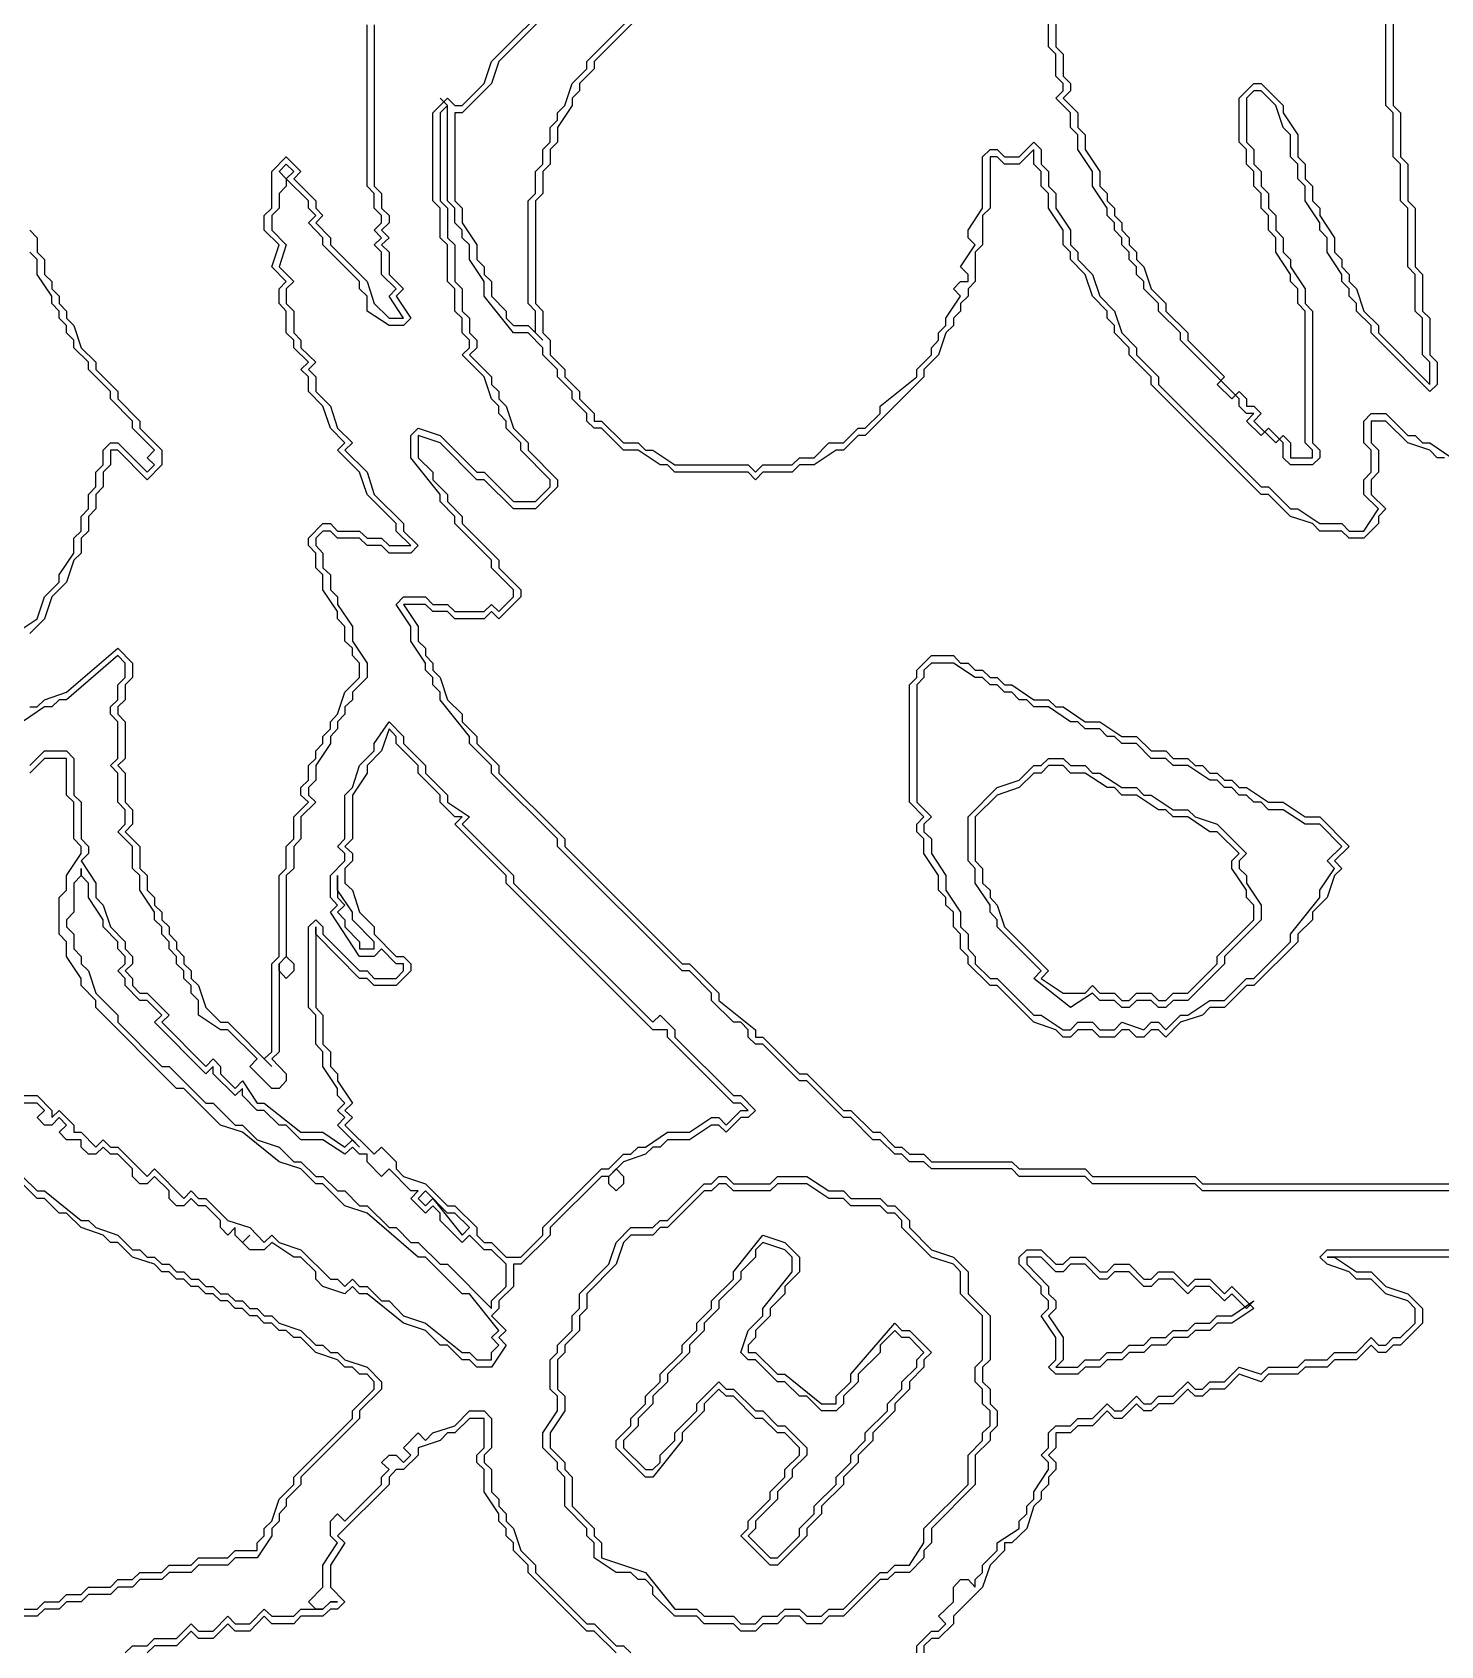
# Model space of a CAD drawing. Header units: millimetres. Extents: x 2 to 58.7, y 4.1 to 84.
# Drawn here: x 21.17 to 32.81, y 43.21 to 56.55 of the extents above; entities that cross this region are included whole.
import ezdxf

# ---------------------------------------------------------------- set-up
doc = ezdxf.new("R2010")
doc.units = ezdxf.units.MM
for name, color, linetype in [('FILL_BLUE', 7, 'Continuous'), ('FILL_HAIR', 7, 'Continuous'), ('FILL_SKIN', 7, 'Continuous'), ('FILL_WHITE', 7, 'Continuous'), ('RAISED_METAL_DETAILS', 7, 'Continuous')]:
    doc.layers.add(name, color=color, linetype=linetype)

msp = doc.modelspace()

# ---------------------------------------------------------------- linework, layer by layer
at = {"layer": 'FILL_BLUE'}
msp.add_lwpolyline([(24.119, 50.788), (24.058, 50.606), (23.937, 50.485), (23.937, 50.424), (23.816, 50.242), (23.816, 49.879), (23.755, 49.818), (23.816, 49.758), (23.816, 49.697), (23.755, 49.636), (23.755, 49.515), (23.816, 49.455), (23.876, 49.273), (23.997, 49.152), (23.997, 49.091), (24.179, 48.909), (24.24, 48.909), (24.3, 48.848), (24.3, 48.788), (24.179, 48.667), (23.997, 48.667), (23.937, 48.727), (23.876, 48.727), (23.513, 49.091), (23.513, 49.152), (23.513, 48.485), (23.573, 48.424), (23.573, 48.182), (23.634, 48.121), (23.634, 48), (23.694, 47.939), (23.694, 47.879), (23.816, 47.697), (23.755, 47.636), (23.816, 47.576), (23.755, 47.515), (23.997, 47.273), (24.058, 47.333), (24.179, 47.212), (24.179, 47.152), (24.24, 47.091), (24.421, 47.03), (24.603, 46.848), (24.664, 46.848), (24.846, 46.667), (24.846, 46.606), (24.906, 46.545), (24.967, 46.545), (25.088, 46.424), (25.209, 46.424), (25.391, 46.606), (25.391, 46.667), (25.876, 47.152), (25.936, 47.152), (26.058, 47.273), (26.118, 47.273), (26.179, 47.333), (26.239, 47.333), (26.421, 47.455), (26.603, 47.455), (26.785, 47.576), (26.845, 47.576), (26.906, 47.515), (27.027, 47.636), (27.088, 47.636), (27.027, 47.697), (26.967, 47.697), (26.421, 48.242), (26.421, 48.303), (26.3, 48.303), (25.088, 49.515), (25.088, 49.576), (24.664, 50), (24.724, 50.061), (24.664, 50.061), (24.543, 50.182), (24.543, 50.242), (24.361, 50.424), (24.361, 50.485), (24.179, 50.667), (24.179, 50.727)], close=True, dxfattribs=at)
for points in [[(21.089, 47.758), (21.21, 47.758), (21.331, 47.636), (21.331, 47.576), (21.392, 47.636), (21.513, 47.515), (21.513, 47.455), (21.573, 47.455), (21.695, 47.333), (21.755, 47.394), (21.816, 47.333), (21.876, 47.333), (22.119, 47.091), (22.179, 47.152), (22.422, 46.909), (22.482, 46.97), (22.543, 46.909), (22.604, 46.909), (22.785, 46.727), (22.967, 46.667), (23.088, 46.545), (23.149, 46.606), (23.21, 46.545), (23.391, 46.485), (23.634, 46.242), (23.694, 46.242), (23.755, 46.182), (23.816, 46.242), (23.876, 46.182), (23.937, 46.182), (24.058, 46.061), (24.119, 46.061), (24.24, 45.939), (24.421, 45.879), (24.724, 45.636), (24.785, 45.636), (24.846, 45.576), (24.967, 45.576), (24.967, 45.636), (25.027, 45.697), (24.967, 45.758), (25.027, 45.818), (24.785, 46.121), (24.724, 46.121), (24.421, 46.424), (24.361, 46.424), (23.937, 46.788), (23.755, 46.848), (23.573, 47.03), (23.513, 47.03), (23.391, 47.152), (23.21, 47.212), (22.907, 47.455), (22.725, 47.515), (22.422, 47.818), (22.361, 47.818), (21.695, 48.485), (21.695, 48.545), (21.573, 48.667), (21.573, 48.727), (21.452, 48.909), (21.452, 49.03), (21.392, 49.091), (21.392, 49.394), (21.452, 49.455), (21.452, 49.576), (21.573, 49.758), (21.573, 49.818), (21.513, 49.879), (21.513, 50.182), (21.452, 50.242), (21.452, 50.545), (21.27, 50.545), (21.149, 50.424)], [(33.148, 46.424), (31.875, 46.424), (31.936, 46.424), (32.117, 46.303), (32.239, 46.303), (32.36, 46.182), (32.542, 46.121), (32.663, 46), (32.663, 45.879), (32.481, 45.697), (32.42, 45.697), (32.36, 45.636), (32.299, 45.636), (32.239, 45.697), (32.117, 45.576), (31.936, 45.576), (31.875, 45.515), (31.693, 45.515), (31.633, 45.455), (31.39, 45.455), (31.33, 45.394), (31.148, 45.455), (31.027, 45.333), (30.906, 45.333), (30.845, 45.273), (30.784, 45.273), (30.724, 45.333), (30.603, 45.212), (30.481, 45.212), (30.421, 45.152), (30.36, 45.152), (30.3, 45.212), (30.178, 45.091), (30.118, 45.091), (30.057, 45.152), (29.936, 45.03), (29.815, 45.03), (29.754, 44.97), (29.633, 44.97), (29.633, 44.848), (29.572, 44.788), (29.633, 44.727), (29.633, 44.667), (29.572, 44.606), (29.572, 44.545), (29.512, 44.485), (29.512, 44.424), (29.451, 44.364), (29.391, 44.182), (29.269, 44.061), (29.209, 44.061), (29.209, 44), (29.088, 43.879), (29.027, 43.697), (28.785, 43.455), (28.785, 43.394), (28.663, 43.273), (28.603, 43.273), (28.542, 43.212), (28.542, 43.152)], [(25.997, 43.152), (25.815, 43.333), (25.755, 43.333), (25.27, 43.818), (25.27, 43.879), (25.149, 44), (25.149, 44.061), (25.088, 44.121), (25.088, 44.182), (25.027, 44.242), (25.027, 44.303), (24.906, 44.485), (24.906, 44.667), (24.846, 44.727), (24.846, 44.788), (24.906, 44.848), (24.906, 45.091), (24.785, 45.091), (24.664, 44.97), (24.603, 44.97), (24.543, 44.909), (24.361, 44.848), (24.361, 44.788), (24.24, 44.667), (24.179, 44.667), (24.119, 44.606), (24.119, 44.545), (23.694, 44.121), (23.755, 44.061), (23.634, 43.879), (23.634, 43.697), (23.755, 43.576), (23.694, 43.515), (23.634, 43.515), (23.573, 43.455), (23.391, 43.455), (23.331, 43.394), (23.149, 43.394), (23.088, 43.455), (22.967, 43.333), (22.846, 43.333), (22.785, 43.394), (22.664, 43.273), (22.543, 43.273), (22.482, 43.333), (22.361, 43.212), (22.179, 43.212), (22.119, 43.152)]]:
    msp.add_lwpolyline(points, dxfattribs=at)
at = {"layer": 'FILL_HAIR'}
for points in [[(29.633, 56.909), (29.633, 56.424), (29.694, 56.364), (29.694, 56.182), (29.754, 56.121), (29.754, 56.061), (29.694, 56), (29.815, 55.879), (29.815, 55.758), (29.875, 55.697), (29.875, 55.576), (29.997, 55.394), (29.997, 55.273), (30.057, 55.212), (30.057, 55.152), (30.118, 55.091), (30.118, 55.03), (30.178, 54.97), (30.178, 54.909), (30.239, 54.848), (30.239, 54.788), (30.3, 54.727), (30.3, 54.667), (30.36, 54.606), (30.421, 54.424), (30.542, 54.303), (30.542, 54.242), (30.724, 54.061), (30.724, 54), (31.027, 53.697), (30.966, 53.636), (31.087, 53.515), (31.148, 53.576), (31.209, 53.515), (31.209, 53.455), (31.269, 53.455), (31.33, 53.394), (31.269, 53.333), (31.451, 53.152), (31.511, 53.212), (31.572, 53.152), (31.572, 53.03), (31.754, 53.03), (31.754, 53.091), (31.693, 53.152), (31.693, 54.242), (31.633, 54.303), (31.633, 54.424), (31.572, 54.485), (31.572, 54.545), (31.451, 54.727), (31.451, 54.848), (31.39, 54.909), (31.39, 55.03), (31.33, 55.091), (31.33, 55.212), (31.269, 55.273), (31.269, 55.394), (31.209, 55.455), (31.209, 55.576), (31.148, 55.636), (31.148, 56), (31.269, 56.121), (31.33, 56.121), (31.511, 55.939), (31.511, 55.879), (31.633, 55.697), (31.633, 55.515), (31.693, 55.455), (31.693, 55.333), (31.754, 55.273), (31.754, 55.152), (31.814, 55.091), (31.814, 55.03), (31.936, 54.848), (31.936, 54.727), (31.996, 54.667), (31.996, 54.606), (32.057, 54.545), (32.057, 54.485), (32.117, 54.424), (32.178, 54.242), (32.299, 54.121), (32.299, 54.061), (32.723, 53.636), (32.723, 53.818), (32.663, 53.879), (32.663, 54.182), (32.602, 54.242), (32.602, 54.545), (32.542, 54.606), (32.542, 55.091), (32.481, 55.152), (32.481, 55.455), (32.42, 55.515), (32.42, 55.879), (32.36, 55.939), (32.36, 57.455)], [(21.149, 50.97), (21.21, 50.97), (21.27, 51.03), (21.452, 51.091), (21.876, 51.455), (21.998, 51.333), (21.998, 51.212), (21.937, 51.152), (21.937, 51.03), (21.876, 50.97), (21.876, 50.909), (21.937, 50.848), (21.937, 50.545), (21.876, 50.485), (21.937, 50.424), (21.937, 50.182), (21.998, 50.121), (21.998, 50), (21.937, 49.939), (22.058, 49.818), (22.058, 49.636), (22.119, 49.576), (22.119, 49.455), (22.179, 49.394), (22.179, 49.333), (22.24, 49.273), (22.24, 49.212), (22.301, 49.152), (22.301, 49.091), (22.361, 49.03), (22.361, 48.97), (22.422, 48.909), (22.422, 48.848), (22.482, 48.788), (22.482, 48.727), (22.543, 48.667), (22.604, 48.485), (22.725, 48.364), (22.785, 48.364), (23.149, 48), (23.088, 48.061), (23.149, 48.121), (23.149, 48.848), (23.21, 48.909), (23.21, 49.576), (23.27, 49.636), (23.27, 49.818), (23.331, 49.879), (23.331, 50.061), (23.452, 50.182), (23.391, 50.242), (23.391, 50.303), (23.452, 50.364), (23.452, 50.485), (23.513, 50.545), (23.513, 50.606), (23.573, 50.667), (23.573, 50.727), (23.634, 50.788), (23.634, 50.848), (23.694, 50.909), (23.755, 51.091), (23.876, 51.212), (23.876, 51.333), (23.816, 51.394), (23.816, 51.455), (23.755, 51.515), (23.755, 51.636), (23.694, 51.697), (23.694, 51.758), (23.573, 51.939), (23.573, 52.061), (23.513, 52.121), (23.513, 52.242), (23.452, 52.303), (23.452, 52.364), (23.573, 52.485), (23.634, 52.485), (23.694, 52.424), (23.876, 52.424), (23.937, 52.364), (24.058, 52.364), (24.119, 52.303), (24.3, 52.303), (24.179, 52.424), (24.179, 52.485), (23.937, 52.727), (23.876, 52.909), (23.694, 53.091), (23.755, 53.152), (23.634, 53.273), (23.573, 53.455), (23.452, 53.576), (23.452, 53.697), (23.391, 53.758), (23.452, 53.818), (23.331, 53.939), (23.331, 54), (23.27, 54.061), (23.27, 54.242), (23.21, 54.303), (23.21, 54.424), (23.27, 54.485), (23.149, 54.606), (23.21, 54.788), (23.088, 54.909), (23.088, 55.03), (23.149, 55.091), (23.149, 55.394), (23.27, 55.515), (23.391, 55.394), (23.331, 55.333), (23.513, 55.152), (23.513, 55.091), (23.573, 55.03), (23.513, 54.97), (23.634, 54.848), (23.634, 54.788), (23.937, 54.485), (23.997, 54.303), (24.119, 54.182), (24.24, 54.182), (24.119, 54.364), (24.179, 54.424), (24.058, 54.545), (24.058, 54.727), (23.997, 54.788), (24.058, 54.848), (23.997, 54.909), (24.058, 54.97), (24.058, 55.03), (23.997, 55.091), (23.997, 55.212), (23.937, 55.273), (23.937, 56.606)], [(21.149, 54.909), (21.21, 54.848), (21.21, 54.727), (21.27, 54.667), (21.27, 54.545), (21.331, 54.485), (21.331, 54.424), (21.392, 54.364), (21.392, 54.303), (21.452, 54.242), (21.452, 54.182), (21.513, 54.121), (21.573, 53.939), (21.695, 53.818), (21.695, 53.758), (21.876, 53.576), (21.876, 53.515), (22.058, 53.333), (22.058, 53.273), (22.24, 53.091), (22.24, 52.97), (22.119, 52.848), (21.876, 53.091), (21.816, 53.091), (21.816, 52.97), (21.755, 52.909), (21.755, 52.788), (21.695, 52.727), (21.695, 52.606), (21.634, 52.545), (21.634, 52.424), (21.573, 52.364), (21.573, 52.242), (21.513, 52.182), (21.452, 52), (21.331, 51.879), (21.27, 51.697), (21.149, 51.576)]]:
    msp.add_lwpolyline(points, dxfattribs=at)
at = {"layer": 'FILL_SKIN'}
msp.add_lwpolyline([(32.845, 53.03), (32.784, 53.03), (32.723, 53.091), (32.542, 53.152), (32.36, 53.333), (32.239, 53.333), (32.239, 53.152), (32.299, 53.091), (32.299, 52.909), (32.239, 52.848), (32.239, 52.727), (32.36, 52.606), (32.299, 52.545), (32.299, 52.485), (32.178, 52.364), (32.057, 52.364), (31.996, 52.424), (31.814, 52.424), (31.754, 52.485), (31.572, 52.545), (31.39, 52.727), (31.33, 52.727), (30.421, 53.636), (30.421, 53.697), (30.239, 53.879), (30.239, 53.939), (30.118, 54.061), (30.118, 54.121), (30.057, 54.182), (30.057, 54.242), (29.936, 54.364), (29.875, 54.545), (29.754, 54.667), (29.754, 54.727), (29.694, 54.788), (29.694, 54.909), (29.572, 55.091), (29.572, 55.212), (29.512, 55.273), (29.512, 55.394), (29.451, 55.455), (29.451, 55.576), (29.33, 55.455), (29.209, 55.455), (29.148, 55.515), (29.088, 55.515), (29.088, 55.091), (29.027, 55.03), (29.027, 54.788), (28.966, 54.727), (28.966, 54.485), (28.906, 54.424), (28.906, 54.364), (28.845, 54.303), (28.845, 54.242), (28.785, 54.182), (28.785, 54.121), (28.724, 54.061), (28.663, 53.879), (28.542, 53.758), (28.542, 53.697), (28.057, 53.212), (27.997, 53.212), (27.876, 53.091), (27.815, 53.091), (27.633, 52.97), (27.512, 52.97), (27.451, 52.909), (27.209, 52.909), (27.148, 52.848), (27.088, 52.909), (26.482, 52.909), (26.421, 52.97), (26.361, 52.97), (26.179, 53.091), (26.058, 53.091), (25.876, 53.273), (25.815, 53.273), (25.755, 53.333), (25.755, 53.394), (25.633, 53.515), (25.633, 53.576), (25.512, 53.697), (25.512, 53.758), (25.391, 53.879), (25.391, 53.939), (25.27, 54.061), (25.149, 54.061), (24.906, 54.364), (24.906, 54.485), (24.785, 54.667), (24.785, 54.788), (24.724, 54.848), (24.724, 54.909), (24.664, 54.97), (24.664, 55.091), (24.603, 55.152), (24.603, 55.939), (24.543, 56), (24.603, 55.939), (24.543, 55.879), (24.543, 55.152), (24.603, 55.091), (24.603, 54.848), (24.664, 54.788), (24.664, 54.485), (24.724, 54.424), (24.724, 54.242), (24.785, 54.182), (24.785, 54.061), (24.846, 54), (24.846, 53.939), (24.785, 53.879), (24.967, 53.697), (24.967, 53.636), (25.027, 53.576), (25.027, 53.515), (25.088, 53.455), (25.149, 53.273), (25.27, 53.152), (25.27, 53.091), (25.512, 52.848), (25.512, 52.788), (25.33, 52.606), (25.149, 52.606), (24.906, 52.848), (24.846, 52.848), (24.543, 53.152), (24.361, 53.212), (24.361, 53.03), (24.482, 52.909), (24.482, 52.848), (24.603, 52.727), (24.603, 52.667), (24.724, 52.545), (24.724, 52.485), (25.027, 52.182), (25.027, 52.121), (25.209, 51.939), (25.209, 51.879), (25.027, 51.697), (24.967, 51.758), (24.906, 51.697), (24.664, 51.697), (24.603, 51.758), (24.482, 51.758), (24.421, 51.818), (24.24, 51.818), (24.361, 51.636), (24.361, 51.515), (24.421, 51.455), (24.421, 51.394), (24.482, 51.333), (24.482, 51.273), (24.543, 51.212), (24.603, 51.03), (24.724, 50.909), (24.724, 50.848), (24.846, 50.727), (24.846, 50.667), (25.027, 50.485), (25.027, 50.424), (25.573, 49.879), (25.573, 49.818), (26.542, 48.848), (26.603, 48.848), (26.845, 48.606), (26.845, 48.545), (27.148, 48.303), (27.148, 48.242), (27.209, 48.242), (27.512, 47.939), (27.573, 47.939), (27.876, 47.636), (27.936, 47.636), (28.118, 47.455), (28.179, 47.455), (28.3, 47.333), (28.36, 47.333), (28.421, 47.273), (28.542, 47.273), (28.603, 47.212), (29.269, 47.212), (29.33, 47.152), (29.875, 47.152), (29.936, 47.091), (30.784, 47.091), (30.845, 47.03), (33.329, 47.03)], dxfattribs=at)
for points in [[(28.482, 51.273), (28.603, 51.394), (28.785, 51.394), (28.845, 51.333), (28.906, 51.333), (28.966, 51.273), (29.027, 51.273), (29.088, 51.212), (29.148, 51.212), (29.209, 51.152), (29.269, 51.152), (29.451, 51.03), (29.572, 51.03), (29.633, 50.97), (29.694, 50.97), (29.875, 50.848), (29.997, 50.848), (30.178, 50.727), (30.3, 50.727), (30.421, 50.606), (30.542, 50.606), (30.603, 50.545), (30.724, 50.545), (30.784, 50.485), (30.845, 50.485), (30.906, 50.424), (30.966, 50.424), (31.027, 50.364), (31.087, 50.364), (31.148, 50.303), (31.209, 50.303), (31.39, 50.182), (31.511, 50.182), (31.693, 50.061), (31.814, 50.061), (32.057, 49.818), (31.936, 49.697), (31.996, 49.636), (31.936, 49.576), (31.875, 49.394), (31.754, 49.273), (31.754, 49.212), (31.633, 49.091), (31.633, 49.03), (31.269, 48.667), (31.209, 48.667), (31.027, 48.485), (30.906, 48.485), (30.845, 48.424), (30.663, 48.364), (30.542, 48.242), (30.481, 48.303), (30.421, 48.303), (30.36, 48.242), (30.3, 48.242), (30.239, 48.303), (30.178, 48.303), (30.118, 48.242), (29.997, 48.242), (29.936, 48.303), (29.815, 48.303), (29.754, 48.242), (29.694, 48.242), (29.633, 48.303), (29.451, 48.364), (29.148, 48.667), (29.088, 48.667), (28.906, 48.848), (28.906, 48.909), (28.845, 48.97), (28.845, 49.091), (28.785, 49.152), (28.785, 49.273), (28.724, 49.333), (28.724, 49.394), (28.663, 49.455), (28.663, 49.576), (28.542, 49.758), (28.542, 49.879), (28.482, 49.939), (28.482, 50), (28.542, 50.061), (28.421, 50.182), (28.421, 51.152), (28.482, 51.212)], [(28.966, 50.061), (28.966, 49.697), (29.027, 49.636), (29.027, 49.515), (29.088, 49.455), (29.088, 49.394), (29.148, 49.333), (29.209, 49.152), (29.572, 48.788), (29.512, 48.727), (29.694, 48.606), (29.875, 48.606), (29.936, 48.667), (29.997, 48.606), (30.118, 48.606), (30.178, 48.545), (30.239, 48.545), (30.3, 48.606), (30.421, 48.606), (30.481, 48.545), (30.542, 48.545), (30.603, 48.606), (30.724, 48.606), (30.966, 48.848), (30.966, 48.909), (31.269, 49.212), (31.269, 49.333), (31.209, 49.394), (31.209, 49.455), (31.087, 49.636), (31.087, 49.697), (31.148, 49.758), (30.966, 49.939), (30.906, 49.939), (30.724, 50.061), (30.603, 50.061), (30.542, 50.121), (30.481, 50.121), (30.3, 50.242), (30.178, 50.242), (30.118, 50.303), (30.057, 50.303), (29.875, 50.424), (29.754, 50.424), (29.694, 50.485), (29.572, 50.485), (29.512, 50.424), (29.451, 50.424), (29.33, 50.303), (29.148, 50.242)], [(23.694, 49.576), (23.694, 49.394), (23.755, 49.333), (23.694, 49.273), (23.755, 49.212), (23.755, 49.152), (23.876, 49.03), (23.876, 48.97), (23.997, 48.97), (23.997, 49.03), (23.816, 49.212), (23.816, 49.273), (23.694, 49.455)], [(29.391, 46.424), (29.391, 46.364), (29.572, 46.182), (29.572, 46.121), (29.633, 46.061), (29.633, 46), (29.572, 45.939), (29.694, 45.758), (29.694, 45.576), (29.633, 45.515), (29.815, 45.515), (29.875, 45.576), (29.997, 45.576), (30.057, 45.636), (30.178, 45.636), (30.239, 45.697), (30.36, 45.697), (30.421, 45.758), (30.542, 45.758), (30.603, 45.818), (30.724, 45.818), (30.784, 45.879), (30.906, 45.879), (30.966, 45.939), (31.087, 45.939), (31.269, 46.061), (31.209, 46), (31.087, 46.121), (31.027, 46.061), (30.906, 46.182), (30.784, 46.182), (30.724, 46.121), (30.603, 46.242), (30.481, 46.242), (30.421, 46.182), (30.36, 46.182), (30.239, 46.303), (30.118, 46.303), (30.057, 46.242), (29.997, 46.242), (29.875, 46.364), (29.754, 46.364), (29.694, 46.303), (29.633, 46.303), (29.512, 46.424)]]:
    msp.add_lwpolyline(points, close=True, dxfattribs=at)
at = {"layer": 'FILL_WHITE'}
for points in [[(25.512, 56.788), (25.027, 56.303), (24.967, 56.121), (24.724, 55.879), (24.664, 55.879), (24.664, 55.152), (24.724, 55.091), (24.724, 54.97), (24.846, 54.788), (24.846, 54.667), (24.906, 54.606), (24.906, 54.545), (24.967, 54.485), (24.967, 54.364), (25.088, 54.242), (25.088, 54.182), (25.149, 54.121), (25.27, 54.121), (25.391, 54), (25.33, 54.061), (25.33, 54.242), (25.27, 54.303), (25.27, 55.152), (25.33, 55.212), (25.33, 55.394), (25.391, 55.455), (25.391, 55.576), (25.452, 55.636), (25.452, 55.758), (25.512, 55.818), (25.512, 55.879), (25.573, 55.939), (25.633, 56.121), (25.755, 56.242), (25.755, 56.303), (26.239, 56.788)], [(21.089, 43.515), (21.21, 43.515), (21.27, 43.576), (21.392, 43.576), (21.452, 43.636), (21.573, 43.636), (21.634, 43.697), (21.816, 43.697), (21.876, 43.758), (21.998, 43.758), (22.058, 43.818), (22.24, 43.818), (22.301, 43.879), (22.482, 43.879), (22.543, 43.939), (22.785, 43.939), (22.846, 44), (23.028, 44), (23.028, 44.061), (23.088, 44.121), (23.088, 44.182), (23.149, 44.242), (23.21, 44.424), (23.331, 44.545), (23.331, 44.606), (23.816, 45.091), (23.816, 45.152), (23.997, 45.333), (23.997, 45.394), (23.937, 45.455), (23.876, 45.455), (23.816, 45.515), (23.755, 45.515), (23.694, 45.576), (23.513, 45.636), (23.391, 45.758), (23.331, 45.758), (23.27, 45.818), (23.21, 45.818), (23.149, 45.879), (23.088, 45.879), (23.028, 45.939), (22.967, 45.939), (22.907, 46), (22.846, 46), (22.785, 46.061), (22.725, 46.061), (22.664, 46.121), (22.604, 46.121), (22.543, 46.182), (22.482, 46.182), (22.422, 46.242), (22.361, 46.242), (22.301, 46.303), (22.24, 46.303), (22.179, 46.364), (21.998, 46.424), (21.876, 46.545), (21.816, 46.545), (21.755, 46.606), (21.573, 46.667), (21.452, 46.788), (21.392, 46.788), (21.27, 46.909), (21.21, 46.909), (21.089, 47.03)]]:
    msp.add_lwpolyline(points, dxfattribs=at)
for points in [[(21.573, 49.636), (21.573, 49.576), (21.513, 49.515), (21.513, 49.273), (21.452, 49.212), (21.452, 49.152), (21.513, 49.091), (21.513, 48.97), (21.573, 48.909), (21.573, 48.848), (21.634, 48.788), (21.695, 48.606), (21.876, 48.424), (21.876, 48.364), (22.24, 48), (22.301, 48), (22.604, 47.697), (22.664, 47.697), (22.846, 47.515), (22.907, 47.515), (23.028, 47.394), (23.21, 47.333), (23.331, 47.212), (23.391, 47.212), (23.513, 47.091), (23.573, 47.091), (23.694, 46.97), (23.755, 46.97), (23.876, 46.848), (23.937, 46.848), (24.119, 46.667), (24.179, 46.667), (24.3, 46.545), (24.361, 46.545), (24.543, 46.364), (24.603, 46.364), (24.967, 46), (24.967, 46.061), (25.088, 46.182), (25.088, 46.364), (24.967, 46.485), (24.906, 46.485), (24.785, 46.606), (24.724, 46.545), (24.543, 46.727), (24.543, 46.788), (24.482, 46.848), (24.421, 46.788), (24.3, 46.909), (24.361, 46.97), (24.3, 46.97), (24.119, 47.152), (24.058, 47.091), (23.937, 47.212), (23.937, 47.273), (23.876, 47.273), (23.816, 47.333), (23.755, 47.273), (23.573, 47.394), (23.391, 47.394), (23.27, 47.515), (23.21, 47.515), (23.088, 47.636), (23.028, 47.636), (22.907, 47.758), (22.907, 47.818), (22.846, 47.758), (22.664, 47.939), (22.664, 48), (22.604, 47.939), (22.179, 48.364), (22.24, 48.424), (22.119, 48.545), (22.058, 48.545), (21.937, 48.667), (21.937, 48.727), (21.876, 48.788), (21.937, 48.848), (21.937, 48.909), (21.876, 48.97), (21.876, 49.03), (21.755, 49.152), (21.755, 49.212), (21.634, 49.394), (21.634, 49.515), (21.573, 49.576)], [(26.845, 47.03), (26.785, 46.97), (26.724, 46.97), (26.421, 46.667), (26.361, 46.667), (26.3, 46.606), (26.118, 46.606), (26.058, 46.545), (25.997, 46.364), (25.755, 46.121), (25.755, 46), (25.694, 45.939), (25.694, 45.818), (25.573, 45.697), (25.573, 45.636), (25.512, 45.576), (25.512, 45.333), (25.573, 45.273), (25.573, 45.152), (25.452, 44.97), (25.452, 44.848), (25.573, 44.727), (25.573, 44.667), (25.633, 44.606), (25.633, 44.364), (25.815, 44.182), (25.815, 44.121), (25.876, 44.061), (25.876, 43.939), (26.239, 43.818), (26.482, 43.515), (26.664, 43.515), (26.724, 43.455), (26.967, 43.455), (27.027, 43.394), (27.148, 43.394), (27.209, 43.455), (27.33, 43.455), (27.391, 43.515), (27.512, 43.515), (27.573, 43.455), (27.694, 43.455), (27.754, 43.515), (27.876, 43.515), (28.179, 43.818), (28.239, 43.818), (28.3, 43.879), (28.421, 43.879), (28.542, 44.061), (28.542, 44.182), (28.906, 44.545), (28.906, 44.788), (29.027, 44.909), (29.027, 44.97), (29.088, 45.03), (29.088, 45.152), (29.027, 45.212), (29.027, 45.333), (28.966, 45.394), (28.966, 45.515), (29.027, 45.576), (29.027, 45.939), (28.845, 46.121), (28.845, 46.303), (28.785, 46.364), (28.603, 46.424), (28.36, 46.667), (28.36, 46.727), (28.3, 46.788), (28.239, 46.788), (28.179, 46.848), (27.936, 46.848), (27.876, 46.909), (27.754, 46.909), (27.573, 47.03), (27.33, 47.03), (27.27, 46.97), (26.967, 46.97), (26.906, 47.03)], [(27.209, 46.606), (27.391, 46.545), (27.512, 46.424), (27.512, 46.303), (27.391, 46.182), (27.391, 46.121), (27.27, 46), (27.27, 45.939), (27.148, 45.818), (27.148, 45.758), (27.088, 45.697), (27.088, 45.636), (27.148, 45.636), (27.33, 45.455), (27.391, 45.455), (27.694, 45.212), (27.815, 45.212), (27.815, 45.273), (27.936, 45.394), (27.936, 45.455), (28.3, 45.879), (28.36, 45.818), (28.421, 45.818), (28.603, 45.636), (28.542, 45.576), (28.542, 45.515), (28.421, 45.394), (28.421, 45.333), (28.3, 45.212), (28.3, 45.152), (28.118, 44.97), (28.118, 44.909), (27.997, 44.788), (27.997, 44.727), (27.876, 44.606), (27.876, 44.545), (27.694, 44.364), (27.694, 44.303), (27.573, 44.182), (27.573, 44.121), (27.33, 43.879), (27.27, 43.879), (27.027, 44.121), (27.088, 44.182), (27.088, 44.242), (27.27, 44.424), (27.27, 44.485), (27.391, 44.606), (27.391, 44.667), (27.512, 44.788), (27.512, 44.848), (27.391, 44.97), (27.33, 44.97), (27.209, 45.091), (27.148, 45.091), (26.967, 45.273), (26.906, 45.273), (26.845, 45.333), (26.724, 45.212), (26.724, 45.152), (26.542, 44.97), (26.542, 44.909), (26.3, 44.606), (26.239, 44.606), (25.997, 44.848), (25.997, 44.909), (26.118, 45.03), (26.118, 45.091), (26.239, 45.212), (26.239, 45.273), (26.361, 45.394), (26.361, 45.455), (26.542, 45.636), (26.542, 45.697), (26.664, 45.818), (26.664, 45.879), (26.785, 46), (26.785, 46.061), (26.967, 46.242), (26.967, 46.303)]]:
    msp.add_lwpolyline(points, close=True, dxfattribs=at)
at = {"layer": 'RAISED_METAL_DETAILS'}
for points in [[(32.42, 57.455), (32.42, 55.939), (32.481, 55.879), (32.481, 55.515), (32.542, 55.455), (32.542, 55.152), (32.602, 55.091), (32.602, 54.606), (32.663, 54.545), (32.663, 54.242), (32.723, 54.182), (32.723, 53.879), (32.784, 53.818), (32.784, 53.636), (32.723, 53.576), (32.239, 54.061), (32.239, 54.121), (32.117, 54.242), (32.117, 54.303), (32.057, 54.364), (32.057, 54.424), (31.996, 54.485), (31.996, 54.545), (31.875, 54.727), (31.875, 54.848), (31.814, 54.909), (31.814, 54.97), (31.693, 55.152), (31.693, 55.273), (31.633, 55.333), (31.633, 55.455), (31.572, 55.515), (31.572, 55.697), (31.511, 55.758), (31.451, 55.939), (31.33, 56.061), (31.269, 56.061), (31.209, 56), (31.209, 55.636), (31.269, 55.576), (31.269, 55.455), (31.33, 55.394), (31.33, 55.273), (31.39, 55.212), (31.39, 55.091), (31.451, 55.03), (31.451, 54.909), (31.511, 54.848), (31.511, 54.727), (31.572, 54.667), (31.572, 54.606), (31.693, 54.424), (31.693, 54.303), (31.754, 54.242), (31.754, 53.152), (31.814, 53.091), (31.814, 53.03), (31.754, 52.97), (31.572, 52.97), (31.511, 53.03), (31.511, 53.152), (31.39, 53.273), (31.33, 53.212), (31.209, 53.333), (31.269, 53.394), (31.209, 53.394), (31.148, 53.455), (31.148, 53.515), (30.663, 54), (30.663, 54.061), (30.481, 54.242), (30.481, 54.303), (30.36, 54.424), (30.36, 54.485), (30.3, 54.545), (30.3, 54.606), (30.239, 54.667), (30.239, 54.727), (30.178, 54.788), (30.178, 54.848), (30.118, 54.909), (30.118, 54.97), (30.057, 55.03), (30.057, 55.091), (29.936, 55.273), (29.936, 55.394), (29.815, 55.576), (29.815, 55.697), (29.754, 55.758), (29.754, 55.879), (29.633, 56), (29.694, 56.061), (29.694, 56.121), (29.633, 56.182), (29.633, 56.364), (29.572, 56.424), (29.572, 56.909)], [(33.329, 46.97), (30.845, 46.97), (30.784, 47.03), (29.936, 47.03), (29.875, 47.091), (29.33, 47.091), (29.269, 47.152), (28.603, 47.152), (28.542, 47.212), (28.421, 47.212), (28.36, 47.273), (28.3, 47.273), (28.179, 47.394), (28.118, 47.394), (27.936, 47.576), (27.876, 47.576), (27.573, 47.879), (27.512, 47.879), (27.209, 48.182), (27.148, 48.182), (27.088, 48.242), (27.088, 48.303), (27.027, 48.364), (26.967, 48.364), (26.785, 48.545), (26.785, 48.606), (26.603, 48.788), (26.542, 48.788), (25.512, 49.818), (25.512, 49.879), (24.967, 50.424), (24.967, 50.485), (24.785, 50.667), (24.785, 50.727), (24.543, 51.03), (24.543, 51.091), (24.482, 51.152), (24.482, 51.212), (24.421, 51.273), (24.421, 51.333), (24.3, 51.515), (24.3, 51.636), (24.179, 51.818), (24.24, 51.879), (24.421, 51.879), (24.482, 51.818), (24.603, 51.818), (24.664, 51.758), (24.906, 51.758), (24.967, 51.818), (25.027, 51.758), (25.149, 51.879), (25.149, 51.939), (24.967, 52.121), (24.967, 52.182), (24.664, 52.485), (24.664, 52.545), (24.543, 52.667), (24.543, 52.727), (24.3, 53.03), (24.3, 53.212), (24.361, 53.273), (24.543, 53.212), (24.846, 52.909), (24.906, 52.909), (25.149, 52.667), (25.33, 52.667), (25.452, 52.788), (25.452, 52.848), (25.209, 53.091), (25.209, 53.152), (25.088, 53.273), (25.088, 53.333), (25.027, 53.394), (25.027, 53.455), (24.967, 53.515), (24.906, 53.697), (24.724, 53.879), (24.785, 53.939), (24.785, 54), (24.724, 54.061), (24.724, 54.182), (24.664, 54.242), (24.664, 54.424), (24.603, 54.485), (24.603, 54.788), (24.543, 54.848), (24.543, 55.091), (24.482, 55.152), (24.482, 55.879), (24.603, 56), (24.664, 55.939), (24.724, 55.939), (24.906, 56.121), (24.967, 56.303), (25.512, 56.848)], [(26.239, 56.727), (25.815, 56.303), (25.815, 56.242), (25.694, 56.121), (25.694, 56.061), (25.633, 56), (25.633, 55.939), (25.512, 55.758), (25.512, 55.636), (25.452, 55.576), (25.452, 55.455), (25.391, 55.394), (25.391, 55.212), (25.33, 55.152), (25.33, 54.303), (25.391, 54.242), (25.391, 54.061), (25.452, 54), (25.452, 53.879), (25.573, 53.758), (25.573, 53.697), (25.694, 53.576), (25.694, 53.515), (25.815, 53.394), (25.815, 53.333), (25.876, 53.333), (26.058, 53.152), (26.179, 53.152), (26.239, 53.091), (26.3, 53.091), (26.482, 52.97), (27.088, 52.97), (27.148, 52.909), (27.209, 52.97), (27.451, 52.97), (27.512, 53.03), (27.633, 53.03), (27.754, 53.152), (27.876, 53.152), (27.997, 53.273), (28.057, 53.273), (28.179, 53.394), (28.179, 53.455), (28.482, 53.697), (28.482, 53.758), (28.603, 53.879), (28.603, 53.939), (28.663, 54), (28.663, 54.061), (28.724, 54.121), (28.724, 54.182), (28.845, 54.364), (28.785, 54.424), (28.845, 54.485), (28.906, 54.485), (28.906, 54.545), (28.845, 54.606), (28.966, 54.788), (28.906, 54.848), (28.906, 54.909), (29.027, 55.091), (29.027, 55.515), (29.088, 55.576), (29.148, 55.576), (29.209, 55.515), (29.33, 55.515), (29.451, 55.636), (29.512, 55.576), (29.512, 55.455), (29.572, 55.394), (29.572, 55.273), (29.633, 55.212), (29.633, 55.091), (29.754, 54.909), (29.754, 54.788), (29.815, 54.727), (29.815, 54.667), (29.936, 54.545), (29.997, 54.364), (30.118, 54.242), (30.178, 54.061), (30.3, 53.939), (30.3, 53.879), (30.481, 53.697), (30.481, 53.636), (31.33, 52.788), (31.39, 52.788), (31.572, 52.606), (31.633, 52.606), (31.814, 52.485), (31.996, 52.485), (32.057, 52.424), (32.178, 52.424), (32.299, 52.606), (32.178, 52.727), (32.178, 52.848), (32.239, 52.909), (32.239, 53.091), (32.178, 53.152), (32.178, 53.333), (32.239, 53.394), (32.36, 53.394), (32.542, 53.212), (32.602, 53.212), (32.663, 53.152), (32.723, 53.152), (32.905, 53.03)], [(23.997, 56.606), (23.997, 55.273), (24.058, 55.212), (24.058, 55.091), (24.119, 55.03), (24.119, 54.97), (24.058, 54.909), (24.119, 54.848), (24.058, 54.788), (24.119, 54.727), (24.119, 54.545), (24.24, 54.424), (24.179, 54.364), (24.3, 54.182), (24.24, 54.121), (24.119, 54.121), (23.937, 54.242), (23.937, 54.364), (23.876, 54.424), (23.876, 54.485), (23.573, 54.788), (23.573, 54.848), (23.452, 54.97), (23.513, 55.03), (23.452, 55.091), (23.452, 55.152), (23.27, 55.333), (23.331, 55.394), (23.27, 55.455), (23.21, 55.394), (23.27, 55.333), (23.27, 55.273), (23.21, 55.212), (23.21, 55.091), (23.149, 55.03), (23.149, 54.909), (23.27, 54.788), (23.21, 54.606), (23.331, 54.485), (23.27, 54.424), (23.27, 54.303), (23.331, 54.242), (23.331, 54.061), (23.391, 54), (23.391, 53.939), (23.513, 53.818), (23.452, 53.758), (23.513, 53.697), (23.513, 53.576), (23.634, 53.455), (23.694, 53.273), (23.816, 53.152), (23.755, 53.091), (23.937, 52.909), (23.997, 52.727), (24.24, 52.485), (24.24, 52.424), (24.361, 52.303), (24.3, 52.242), (24.119, 52.242), (24.058, 52.303), (23.937, 52.303), (23.876, 52.364), (23.694, 52.364), (23.634, 52.424), (23.573, 52.424), (23.513, 52.364), (23.513, 52.303), (23.573, 52.242), (23.573, 52.121), (23.634, 52.061), (23.634, 51.939), (23.694, 51.879), (23.694, 51.818), (23.816, 51.636), (23.816, 51.515), (23.937, 51.333), (23.937, 51.212), (23.816, 51.091), (23.816, 51.03), (23.755, 50.97), (23.755, 50.909), (23.694, 50.848), (23.694, 50.788), (23.634, 50.727), (23.634, 50.667), (23.513, 50.485), (23.513, 50.364), (23.452, 50.303), (23.452, 50.242), (23.513, 50.182), (23.391, 50.061), (23.391, 49.879), (23.331, 49.818), (23.331, 49.636), (23.27, 49.576), (23.27, 48.909), (23.21, 48.848), (23.21, 48.121), (23.149, 48.061), (23.27, 47.939), (23.27, 47.879), (23.21, 47.818), (23.149, 47.818), (22.967, 48), (23.028, 48.061), (22.785, 48.303), (22.725, 48.303), (22.543, 48.424), (22.543, 48.545), (22.482, 48.606), (22.482, 48.667), (22.422, 48.727), (22.422, 48.788), (22.361, 48.848), (22.361, 48.909), (22.301, 48.97), (22.301, 49.03), (22.24, 49.091), (22.24, 49.152), (22.179, 49.212), (22.179, 49.273), (22.058, 49.455), (22.058, 49.576), (21.998, 49.636), (21.998, 49.818), (21.876, 49.939), (21.937, 50), (21.937, 50.121), (21.876, 50.182), (21.876, 50.424), (21.816, 50.485), (21.876, 50.545), (21.876, 50.848), (21.816, 50.909), (21.816, 50.97), (21.876, 51.03), (21.876, 51.152), (21.937, 51.212), (21.937, 51.333), (21.876, 51.394), (21.452, 51.03), (21.392, 51.03), (21.331, 50.97), (21.27, 50.97), (21.089, 50.848)], [(21.028, 51.576), (21.21, 51.697), (21.27, 51.879), (21.392, 52), (21.392, 52.061), (21.513, 52.242), (21.513, 52.364), (21.573, 52.424), (21.573, 52.545), (21.634, 52.606), (21.634, 52.727), (21.695, 52.788), (21.695, 52.909), (21.755, 52.97), (21.755, 53.091), (21.816, 53.152), (21.876, 53.152), (22.119, 52.909), (22.179, 52.97), (22.119, 53.03), (22.179, 53.091), (21.998, 53.273), (21.998, 53.333), (21.816, 53.515), (21.816, 53.576), (21.634, 53.758), (21.634, 53.818), (21.513, 53.939), (21.513, 54), (21.452, 54.061), (21.452, 54.121), (21.392, 54.182), (21.392, 54.242), (21.331, 54.303), (21.331, 54.364), (21.21, 54.545), (21.21, 54.667), (21.149, 54.727)], [(21.149, 50.485), (21.27, 50.606), (21.452, 50.606), (21.513, 50.545), (21.513, 50.242), (21.573, 50.182), (21.573, 49.879), (21.634, 49.818), (21.634, 49.758), (21.573, 49.697), (21.695, 49.515), (21.695, 49.394), (21.755, 49.333), (21.816, 49.152), (21.937, 49.03), (21.937, 48.97), (21.998, 48.909), (21.998, 48.848), (21.937, 48.788), (21.998, 48.727), (21.998, 48.667), (22.058, 48.606), (22.119, 48.606), (22.301, 48.424), (22.24, 48.364), (22.604, 48), (22.664, 48.061), (22.725, 48), (22.725, 47.939), (22.846, 47.818), (22.907, 47.879), (23.028, 47.697), (23.088, 47.697), (23.391, 47.455), (23.573, 47.455), (23.755, 47.333), (23.816, 47.394), (23.876, 47.333), (23.694, 47.515), (23.755, 47.576), (23.694, 47.636), (23.755, 47.697), (23.694, 47.758), (23.694, 47.818), (23.573, 48), (23.573, 48.121), (23.513, 48.182), (23.513, 48.424), (23.452, 48.485), (23.452, 49.152), (23.513, 49.212), (23.573, 49.152), (23.573, 49.091), (23.876, 48.788), (23.937, 48.788), (23.997, 48.727), (24.179, 48.727), (24.24, 48.788), (24.24, 48.848), (24.179, 48.848), (24.058, 48.97), (23.997, 48.909), (23.876, 48.909), (23.634, 49.273), (23.694, 49.333), (23.634, 49.394), (23.634, 49.576), (23.755, 49.697), (23.755, 49.758), (23.694, 49.818), (23.755, 49.879), (23.755, 50.242), (23.816, 50.303), (23.876, 50.485), (23.997, 50.606), (23.997, 50.667), (24.119, 50.848), (24.24, 50.727), (24.24, 50.667), (24.421, 50.485), (24.421, 50.424), (24.603, 50.242), (24.603, 50.182), (24.785, 50.061), (24.724, 50), (25.149, 49.576), (25.149, 49.515), (26.3, 48.364), (26.361, 48.424), (26.482, 48.303), (26.482, 48.242), (26.967, 47.758), (27.027, 47.758), (27.148, 47.636), (27.088, 47.576), (27.027, 47.576), (26.906, 47.455), (26.845, 47.515), (26.785, 47.515), (26.603, 47.394), (26.421, 47.394), (26.361, 47.333), (26.3, 47.333), (26.239, 47.273), (26.058, 47.212), (25.936, 47.091), (25.876, 47.091), (25.452, 46.667), (25.452, 46.606), (25.209, 46.364), (25.149, 46.364), (25.149, 46.182), (25.027, 46.061), (25.027, 46), (24.967, 45.939), (25.088, 45.818), (25.027, 45.758), (25.088, 45.697), (24.967, 45.515), (24.846, 45.515), (24.785, 45.576), (24.724, 45.576), (24.603, 45.697), (24.543, 45.697), (24.421, 45.818), (24.24, 45.879), (23.937, 46.121), (23.876, 46.121), (23.816, 46.182), (23.755, 46.121), (23.573, 46.182), (23.513, 46.242), (23.513, 46.303), (23.391, 46.424), (23.331, 46.424), (23.149, 46.545), (23.088, 46.485), (22.967, 46.485), (22.907, 46.545), (22.967, 46.606), (22.907, 46.545), (22.846, 46.606), (22.846, 46.667), (22.785, 46.606), (22.725, 46.667), (22.725, 46.727), (22.604, 46.848), (22.543, 46.848), (22.482, 46.909), (22.422, 46.848), (22.361, 46.848), (22.301, 46.909), (22.301, 46.97), (22.179, 47.091), (22.119, 47.03), (22.058, 47.03), (21.998, 47.091), (21.998, 47.152), (21.876, 47.273), (21.816, 47.273), (21.755, 47.333), (21.695, 47.273), (21.634, 47.273), (21.573, 47.333), (21.573, 47.394), (21.452, 47.394), (21.392, 47.455), (21.452, 47.515), (21.392, 47.576), (21.331, 47.515), (21.27, 47.515), (21.21, 47.576), (21.27, 47.636), (21.21, 47.697), (21.028, 47.697)], [(21.089, 47.091), (21.21, 46.97), (21.27, 46.97), (21.573, 46.727), (21.634, 46.727), (21.695, 46.667), (21.876, 46.606), (21.998, 46.485), (22.058, 46.485), (22.119, 46.424), (22.179, 46.424), (22.24, 46.364), (22.301, 46.364), (22.361, 46.303), (22.422, 46.303), (22.482, 46.242), (22.543, 46.242), (22.604, 46.182), (22.664, 46.182), (22.725, 46.121), (22.785, 46.121), (22.846, 46.061), (22.907, 46.061), (22.967, 46), (23.028, 46), (23.088, 45.939), (23.149, 45.939), (23.21, 45.879), (23.391, 45.818), (23.513, 45.697), (23.573, 45.697), (23.634, 45.636), (23.694, 45.636), (23.755, 45.576), (23.937, 45.515), (24.058, 45.394), (24.058, 45.333), (23.876, 45.152), (23.876, 45.091), (23.391, 44.606), (23.391, 44.545), (23.27, 44.424), (23.27, 44.364), (23.21, 44.303), (23.21, 44.242), (23.149, 44.182), (23.149, 44.121), (23.028, 43.939), (22.846, 43.939), (22.785, 43.879), (22.543, 43.879), (22.482, 43.818), (22.301, 43.818), (22.24, 43.758), (22.058, 43.758), (21.998, 43.697), (21.876, 43.697), (21.816, 43.636), (21.634, 43.636), (21.573, 43.576), (21.452, 43.576), (21.392, 43.515), (21.27, 43.515), (21.21, 43.455), (21.089, 43.455)], [(28.482, 43.152), (28.482, 43.212), (28.603, 43.333), (28.663, 43.333), (28.724, 43.394), (28.663, 43.455), (28.785, 43.576), (28.785, 43.697), (28.845, 43.758), (28.906, 43.758), (28.966, 43.697), (28.966, 43.758), (29.027, 43.818), (29.027, 43.879), (29.148, 44), (29.148, 44.061), (29.33, 44.182), (29.33, 44.242), (29.391, 44.303), (29.391, 44.364), (29.451, 44.424), (29.451, 44.485), (29.572, 44.667), (29.572, 44.727), (29.512, 44.788), (29.572, 44.848), (29.572, 44.97), (29.633, 45.03), (29.754, 45.03), (29.815, 45.091), (29.936, 45.091), (30.057, 45.212), (30.118, 45.152), (30.178, 45.152), (30.3, 45.273), (30.36, 45.212), (30.421, 45.212), (30.481, 45.273), (30.603, 45.273), (30.724, 45.394), (30.784, 45.333), (30.845, 45.333), (30.906, 45.394), (31.027, 45.394), (31.148, 45.515), (31.33, 45.455), (31.39, 45.515), (31.633, 45.515), (31.693, 45.576), (31.875, 45.576), (31.936, 45.636), (32.117, 45.636), (32.239, 45.758), (32.299, 45.697), (32.36, 45.697), (32.42, 45.758), (32.481, 45.758), (32.602, 45.879), (32.602, 46), (32.542, 46.061), (32.36, 46.121), (32.239, 46.242), (32.117, 46.242), (32.057, 46.303), (31.875, 46.364), (31.814, 46.424), (31.875, 46.485), (33.148, 46.485)], [(21.937, 43.152), (21.998, 43.212), (22.119, 43.212), (22.179, 43.273), (22.361, 43.273), (22.482, 43.394), (22.543, 43.333), (22.664, 43.333), (22.785, 43.455), (22.846, 43.394), (22.967, 43.394), (23.088, 43.515), (23.149, 43.455), (23.331, 43.455), (23.391, 43.515), (23.573, 43.515), (23.634, 43.576), (23.694, 43.576), (23.634, 43.576), (23.573, 43.515), (23.513, 43.515), (23.452, 43.576), (23.573, 43.697), (23.573, 43.879), (23.694, 44.061), (23.634, 44.121), (23.634, 44.242), (23.694, 44.303), (23.755, 44.242), (24.058, 44.545), (24.058, 44.606), (24.119, 44.667), (24.058, 44.727), (24.119, 44.788), (24.179, 44.788), (24.24, 44.727), (24.3, 44.788), (24.24, 44.848), (24.361, 44.97), (24.421, 44.909), (24.482, 44.97), (24.664, 45.03), (24.785, 45.152), (24.906, 45.152), (24.967, 45.091), (24.967, 44.848), (24.906, 44.788), (24.906, 44.727), (24.967, 44.667), (24.967, 44.485), (25.027, 44.424), (25.027, 44.364), (25.088, 44.303), (25.088, 44.242), (25.149, 44.182), (25.209, 44), (25.33, 43.879), (25.33, 43.818), (25.755, 43.394), (25.815, 43.394), (25.997, 43.212), (26.058, 43.212), (26.118, 43.152)]]:
    msp.add_lwpolyline(points, dxfattribs=at)
for points in [[(28.542, 51.273), (28.542, 51.212), (28.482, 51.152), (28.482, 50.182), (28.603, 50.061), (28.542, 50), (28.542, 49.939), (28.603, 49.879), (28.603, 49.758), (28.724, 49.576), (28.724, 49.455), (28.845, 49.273), (28.845, 49.152), (28.906, 49.091), (28.906, 48.97), (28.966, 48.909), (28.966, 48.848), (29.088, 48.727), (29.148, 48.727), (29.451, 48.424), (29.512, 48.424), (29.694, 48.303), (29.754, 48.303), (29.815, 48.364), (29.936, 48.364), (29.997, 48.303), (30.118, 48.303), (30.178, 48.364), (30.36, 48.303), (30.421, 48.364), (30.481, 48.364), (30.542, 48.303), (30.663, 48.424), (30.724, 48.424), (30.906, 48.545), (31.027, 48.545), (31.209, 48.727), (31.269, 48.727), (31.572, 49.03), (31.572, 49.091), (31.814, 49.394), (31.814, 49.455), (31.936, 49.636), (31.875, 49.697), (31.996, 49.818), (31.814, 50), (31.693, 50), (31.511, 50.121), (31.39, 50.121), (31.33, 50.182), (31.269, 50.182), (31.209, 50.242), (31.148, 50.242), (31.087, 50.303), (31.027, 50.303), (30.966, 50.364), (30.906, 50.364), (30.724, 50.485), (30.603, 50.485), (30.542, 50.545), (30.421, 50.545), (30.3, 50.667), (30.178, 50.667), (30.118, 50.727), (30.057, 50.727), (29.997, 50.788), (29.875, 50.788), (29.815, 50.848), (29.754, 50.848), (29.572, 50.97), (29.451, 50.97), (29.391, 51.03), (29.33, 51.03), (29.269, 51.091), (29.209, 51.091), (29.148, 51.152), (29.088, 51.152), (29.027, 51.212), (28.966, 51.212), (28.785, 51.333), (28.603, 51.333)], [(28.906, 50.061), (29.148, 50.303), (29.33, 50.364), (29.451, 50.485), (29.512, 50.485), (29.572, 50.545), (29.694, 50.545), (29.754, 50.485), (29.875, 50.485), (29.936, 50.424), (29.997, 50.424), (30.178, 50.303), (30.3, 50.303), (30.36, 50.242), (30.421, 50.242), (30.603, 50.121), (30.724, 50.121), (30.784, 50.061), (30.966, 50), (31.209, 49.758), (31.148, 49.697), (31.148, 49.636), (31.209, 49.576), (31.209, 49.515), (31.33, 49.333), (31.33, 49.212), (31.027, 48.909), (31.027, 48.848), (30.724, 48.545), (30.603, 48.545), (30.542, 48.485), (30.481, 48.485), (30.421, 48.545), (30.3, 48.545), (30.239, 48.485), (30.178, 48.485), (30.118, 48.545), (29.997, 48.545), (29.936, 48.606), (29.754, 48.485), (29.451, 48.727), (29.512, 48.788), (29.148, 49.152), (29.148, 49.212), (29.088, 49.273), (29.088, 49.333), (28.966, 49.515), (28.966, 49.636), (28.906, 49.697)], [(23.21, 48.848), (23.27, 48.909), (23.331, 48.848), (23.331, 48.788), (23.27, 48.727), (23.21, 48.788)], [(26.845, 47.091), (26.906, 47.091), (26.967, 47.03), (27.27, 47.03), (27.33, 47.091), (27.573, 47.091), (27.754, 46.97), (27.876, 46.97), (27.936, 46.909), (28.179, 46.909), (28.239, 46.848), (28.3, 46.848), (28.421, 46.727), (28.421, 46.667), (28.603, 46.485), (28.785, 46.424), (28.906, 46.303), (28.906, 46.121), (29.088, 45.939), (29.088, 45.576), (29.027, 45.515), (29.027, 45.394), (29.088, 45.333), (29.088, 45.212), (29.148, 45.152), (29.148, 45.03), (29.088, 44.97), (29.088, 44.909), (28.966, 44.788), (28.966, 44.545), (28.603, 44.182), (28.603, 44.061), (28.542, 44), (28.542, 43.939), (28.421, 43.818), (28.3, 43.818), (28.239, 43.758), (28.179, 43.758), (27.876, 43.455), (27.754, 43.455), (27.694, 43.394), (27.573, 43.394), (27.512, 43.455), (27.391, 43.455), (27.33, 43.394), (27.209, 43.394), (27.148, 43.333), (27.027, 43.333), (26.967, 43.394), (26.724, 43.394), (26.664, 43.455), (26.482, 43.455), (26.3, 43.636), (26.3, 43.697), (26.239, 43.758), (26.179, 43.758), (26.118, 43.818), (25.997, 43.818), (25.815, 43.939), (25.815, 44.061), (25.755, 44.121), (25.755, 44.182), (25.573, 44.364), (25.573, 44.606), (25.512, 44.667), (25.512, 44.727), (25.391, 44.848), (25.391, 44.97), (25.512, 45.152), (25.512, 45.273), (25.452, 45.333), (25.452, 45.576), (25.512, 45.636), (25.512, 45.697), (25.633, 45.818), (25.633, 45.939), (25.694, 46), (25.694, 46.121), (25.936, 46.364), (25.997, 46.545), (26.118, 46.667), (26.3, 46.667), (26.361, 46.727), (26.421, 46.727), (26.724, 47.03), (26.785, 47.03)], [(25.936, 47.091), (25.997, 47.152), (26.058, 47.091), (26.058, 47.03), (25.997, 46.97), (25.936, 47.03)], [(24.421, 46.97), (24.361, 46.909), (24.421, 46.848), (24.482, 46.909), (24.724, 46.606), (24.785, 46.667), (24.664, 46.788), (24.603, 46.788)], [(27.209, 46.545), (27.148, 46.485), (27.148, 46.424), (27.027, 46.303), (27.027, 46.242), (26.845, 46.061), (26.845, 46), (26.724, 45.879), (26.724, 45.818), (26.603, 45.697), (26.603, 45.636), (26.421, 45.455), (26.421, 45.394), (26.3, 45.273), (26.3, 45.212), (26.179, 45.091), (26.179, 45.03), (26.058, 44.909), (26.058, 44.848), (26.239, 44.667), (26.3, 44.667), (26.361, 44.727), (26.361, 44.788), (26.482, 44.909), (26.482, 44.97), (26.664, 45.152), (26.664, 45.212), (26.845, 45.394), (26.906, 45.333), (26.967, 45.333), (27.148, 45.152), (27.209, 45.152), (27.33, 45.03), (27.391, 45.03), (27.573, 44.848), (27.573, 44.788), (27.451, 44.667), (27.451, 44.606), (27.33, 44.485), (27.33, 44.424), (27.148, 44.242), (27.148, 44.182), (27.088, 44.121), (27.27, 43.939), (27.33, 43.939), (27.512, 44.121), (27.512, 44.182), (27.633, 44.303), (27.633, 44.364), (27.815, 44.545), (27.815, 44.606), (27.936, 44.727), (27.936, 44.788), (28.057, 44.909), (28.057, 44.97), (28.239, 45.152), (28.239, 45.212), (28.36, 45.333), (28.36, 45.394), (28.482, 45.515), (28.482, 45.576), (28.542, 45.636), (28.421, 45.758), (28.36, 45.758), (28.3, 45.818), (28.179, 45.697), (28.179, 45.636), (27.997, 45.455), (27.997, 45.394), (27.876, 45.273), (27.876, 45.212), (27.815, 45.152), (27.694, 45.152), (27.573, 45.273), (27.512, 45.273), (27.391, 45.394), (27.33, 45.394), (27.148, 45.576), (27.088, 45.576), (27.027, 45.636), (27.088, 45.818), (27.209, 45.939), (27.209, 46), (27.451, 46.303), (27.451, 46.424), (27.391, 46.485)], [(29.33, 46.424), (29.391, 46.485), (29.512, 46.485), (29.633, 46.364), (29.694, 46.364), (29.754, 46.424), (29.875, 46.424), (29.997, 46.303), (30.057, 46.303), (30.118, 46.364), (30.239, 46.364), (30.36, 46.242), (30.421, 46.242), (30.481, 46.303), (30.603, 46.303), (30.724, 46.182), (30.784, 46.242), (30.906, 46.242), (31.027, 46.121), (31.087, 46.182), (31.269, 46), (31.087, 45.879), (30.966, 45.879), (30.906, 45.818), (30.784, 45.818), (30.724, 45.758), (30.603, 45.758), (30.542, 45.697), (30.421, 45.697), (30.36, 45.636), (30.239, 45.636), (30.178, 45.576), (30.057, 45.576), (29.997, 45.515), (29.875, 45.515), (29.815, 45.455), (29.633, 45.455), (29.572, 45.515), (29.633, 45.576), (29.633, 45.758), (29.512, 45.939), (29.572, 46), (29.572, 46.061), (29.512, 46.121), (29.512, 46.182), (29.33, 46.364)]]:
    msp.add_lwpolyline(points, close=True, dxfattribs=at)

doc.saveas('drawing.dxf')
